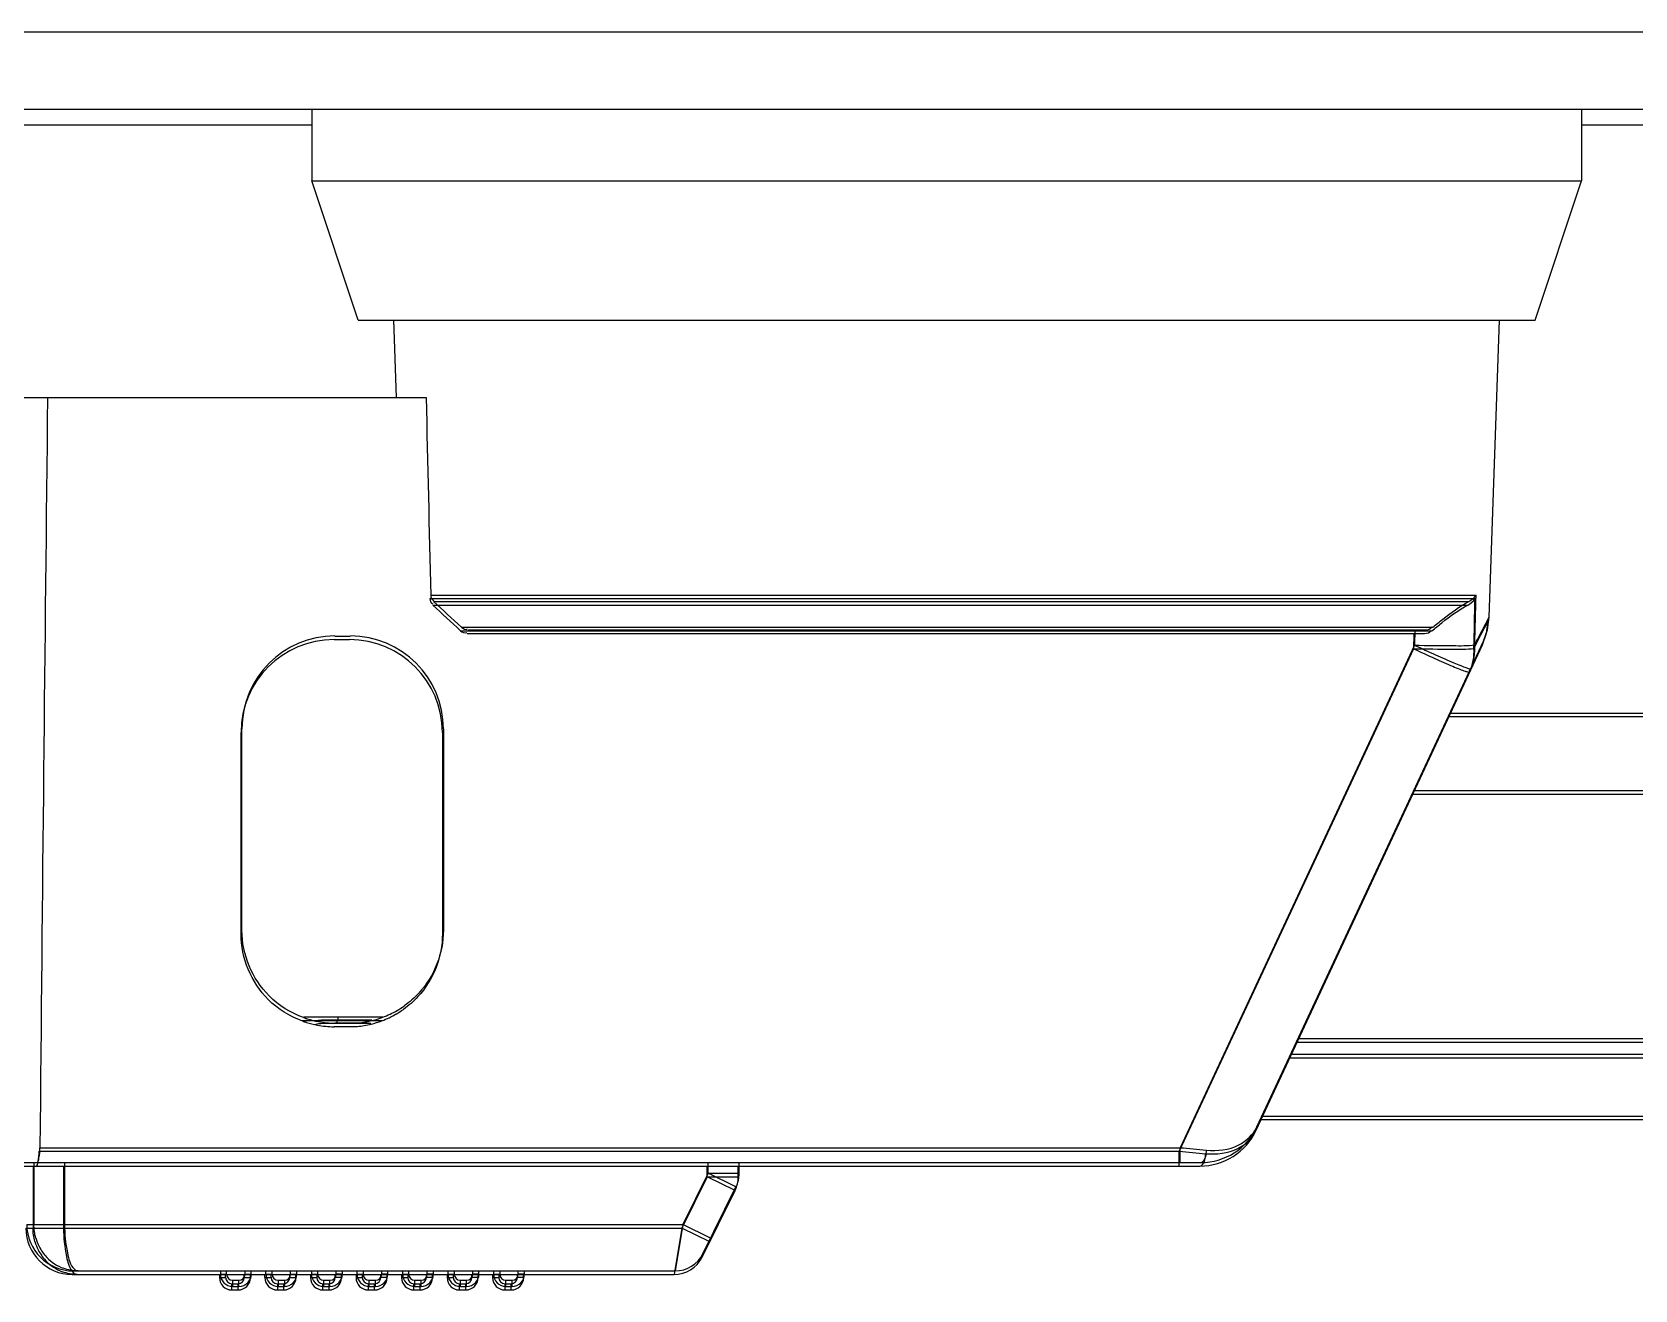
# Model space of a CAD drawing. Header units: millimetres. Extents: x 10297564 to 11610295, y -9287743 to -8409454.
# Drawn here: x 10534712 to 10535751, y -9103125 to -9102310 of the extents above; entities that cross this region are included whole.
import ezdxf

# ---------------------------------------------------------------- set-up
doc = ezdxf.new("R2010")
doc.units = ezdxf.units.MM
doc.header["$LTSCALE"] = 100
doc.layers.add('-0', color=7, linetype='Continuous')

# ---------------------------------------------------------------- blocks, each defined once
blk = doc.blocks.new('인버터 외형도')
at = {"layer": '-0', "linetype": 'Continuous'}
for p, q in [((127437.35, 34410.64), (115699.13, 34410.64)), ((127439.49, 34373.01), (115699.13, 34373.01)), ((124314.68, 34373.01), (124314.68, 34338.4)), ((124931.69, 34373.01), (124931.69, 34338.4)), ((123862.46, 34365.49), (124314.68, 34365.49)), ((124931.69, 34365.49), (125383.91, 34365.49)), ((124314.68, 34338.4), (124931.69, 34338.4)), ((124337.25, 34270.68), (124314.68, 34338.4)), ((124909.12, 34270.68), (124931.69, 34338.4)), ((124337.25, 34270.68), (124909.12, 34270.68)), ((124355.89, 34233.06), (124354.57, 34270.76)), ((124886.76, 34126.32), (124891.8, 34270.68)), ((124174.73, 34233.06), (124370.28, 34233.06)), ((124372.08, 34135.34), (124879.94, 34135.34)), ((124372.51, 34137.05), (124880.38, 34137.05)), ((124373.92, 34133.96), (124876.85, 34133.96)), ((124373.48, 34132.25), (124876.42, 34132.25)), ((124881.59, 34116.4), (124886.75, 34126.31)), ((124386.99, 34119.74), (124858.96, 34119.74)), ((124387.42, 34121.46), (124859.39, 34121.46)), ((124390.29, 34118.47), (124855.37, 34118.47)), ((124390.73, 34120.19), (124855.8, 34120.19)), ((124850.19, 34118.47), (124849.99, 34111.02)), ((124850.62, 34120.19), (124850.43, 34112.74)), ((124881.16, 34114.68), (124886.32, 34124.59)), ((124325.53, 34115.46), (124333.02, 34115.46)), ((124325.97, 34117.18), (124333.45, 34117.18)), ((124849.99, 34111.02), (124736.13, 33866.85)), ((124850.43, 34112.74), (124736.57, 33868.57)), ((124773.51, 33877.01), (124883.52, 34112.92)), ((124773.95, 33878.73), (124883.95, 34114.64)), ((125390.72, 34079.56), (124867.59, 34079.56)), ((124280.78, 33974.22), (124280.78, 34072.03)), ((124378.64, 34072.03), (124378.64, 33974.22)), ((125390.29, 34077.84), (124867.16, 34077.84)), ((124280.35, 33972.5), (124280.35, 34070.32)), ((124378.2, 34070.32), (124378.2, 33972.5)), ((125377.8, 34040.22), (124849.62, 34040.22)), ((125378.24, 34041.94), (124850.05, 34041.94)), ((124310.87, 33932.08), (124349.16, 33932.08)), ((124327.47, 33930.57), (124327.47, 33932.08)), ((124309.89, 33930.36), (124348.73, 33930.36)), ((124343.47, 33928.86), (124320.26, 33928.86)), ((124343.9, 33930.57), (124320.7, 33930.57)), ((124336.88, 33927.35), (124325.53, 33927.35)), ((124337.31, 33929.07), (124325.97, 33929.07)), ((124327.04, 33928.86), (124327.04, 33930.36)), ((124793.48, 33919.83), (125369.56, 33919.83)), ((124793.91, 33921.54), (125369.99, 33921.54)), ((124789.97, 33912.3), (125369.56, 33912.3)), ((124790.4, 33914.02), (125369.99, 33914.02)), ((124775.93, 33882.2), (125369.76, 33882.2)), ((124776.37, 33883.92), (125370.19, 33883.92)), ((124174.73, 33861.35), (124746.67, 33861.35)), ((124179.71, 33861.35), (124179.71, 33831.25)), ((124182.24, 33866.85), (124736.13, 33866.85)), ((124182.67, 33868.57), (124736.57, 33868.57)), ((124194.6, 33861.35), (124194.6, 33831.25)), ((124507.31, 33856.14), (124507.31, 33861.35)), ((124522.36, 33856.14), (124522.36, 33861.35)), ((124736.13, 33859.63), (124736.13, 33866.85)), ((124736.57, 33861.35), (124736.57, 33868.57)), ((124174.29, 33859.63), (124746.23, 33859.63)), ((124179.28, 33859.63), (124179.28, 33829.53)), ((124194.16, 33859.63), (124194.16, 33829.53)), ((124506.87, 33854.43), (124494.57, 33829.53)), ((124507.31, 33856.14), (124495, 33831.25)), ((124506.87, 33854.43), (124506.87, 33859.63)), ((124506.87, 33854.43), (124521.92, 33854.43)), ((124520.36, 33847.76), (124506.87, 33854.43)), ((124507.31, 33856.14), (124522.36, 33856.14)), ((124520.8, 33849.47), (124507.31, 33856.14)), ((124521.92, 33854.43), (124521.92, 33859.63)), ((124504.34, 33815.34), (124520.36, 33847.76)), ((124504.77, 33817.06), (124520.8, 33849.47)), ((124176.23, 33831.25), (124495, 33831.25)), ((124495, 33831.25), (124491.28, 33808.68)), ((124508.49, 33824.58), (124495, 33831.25)), ((124175.79, 33829.53), (124494.57, 33829.53)), ((124494.57, 33829.53), (124490.85, 33806.96)), ((124508.06, 33822.86), (124494.57, 33829.53)), ((124198.37, 33806.96), (124490.85, 33806.96)), ((124198.8, 33808.68), (124491.28, 33808.68)), ((124269.85, 33806.96), (124269.85, 33805.45)), ((124270.29, 33808.68), (124270.29, 33807.17)), ((124270.29, 33807.17), (124273.3, 33807.17)), ((124272.86, 33805.45), (124272.86, 33806.96)), ((124273.3, 33807.17), (124273.3, 33808.68)), ((124281.89, 33805.45), (124281.89, 33806.96)), ((124282.32, 33807.17), (124282.32, 33808.68)), ((124282.32, 33807.17), (124285.33, 33807.17)), ((124284.9, 33805.45), (124284.9, 33806.96)), ((124285.33, 33807.17), (124285.33, 33808.68)), ((124291.97, 33805.45), (124291.97, 33806.96)), ((124292.41, 33807.17), (124292.41, 33808.68)), ((124292.41, 33807.17), (124295.42, 33807.17)), ((124294.98, 33805.45), (124294.98, 33806.96)), ((124295.42, 33807.17), (124295.42, 33808.68)), ((124304.01, 33805.45), (124304.01, 33806.96)), ((124304.45, 33807.17), (124304.45, 33808.68)), ((124304.45, 33807.17), (124307.46, 33807.17)), ((124307.02, 33805.45), (124307.02, 33806.96)), ((124307.46, 33807.17), (124307.46, 33808.68)), ((124314.09, 33806.96), (124314.09, 33805.45)), ((124314.53, 33808.68), (124314.53, 33807.17)), ((124314.53, 33807.17), (124317.54, 33807.17)), ((124317.1, 33806.96), (124317.1, 33805.45)), ((124317.54, 33808.68), (124317.54, 33807.17)), ((124326.13, 33805.45), (124326.13, 33806.96)), ((124326.57, 33807.17), (124326.57, 33808.68)), ((124329.58, 33807.17), (124326.57, 33807.17)), ((124329.14, 33805.45), (124329.14, 33806.96)), ((124329.58, 33807.17), (124329.58, 33808.68)), ((124336.22, 33806.96), (124336.22, 33805.45)), ((124336.65, 33808.68), (124336.65, 33807.17)), ((124336.65, 33807.17), (124339.66, 33807.17)), ((124339.23, 33806.96), (124339.23, 33805.45)), ((124339.66, 33808.68), (124339.66, 33807.17)), ((124348.26, 33805.45), (124348.26, 33806.96)), ((124348.69, 33807.17), (124348.69, 33808.68)), ((124351.7, 33807.17), (124348.69, 33807.17)), ((124351.27, 33805.45), (124351.27, 33806.96)), ((124351.7, 33807.17), (124351.7, 33808.68)), ((124358.34, 33806.96), (124358.34, 33805.45)), ((124358.77, 33808.68), (124358.77, 33807.17)), ((124358.77, 33807.17), (124361.78, 33807.17)), ((124361.35, 33806.96), (124361.35, 33805.45)), ((124361.78, 33808.68), (124361.78, 33807.17)), ((124370.38, 33805.45), (124370.38, 33806.96)), ((124370.81, 33807.17), (124370.81, 33808.68)), ((124373.82, 33807.17), (124370.81, 33807.17)), ((124373.39, 33805.45), (124373.39, 33806.96)), ((124373.82, 33807.17), (124373.82, 33808.68)), ((124380.46, 33806.96), (124380.46, 33805.45)), ((124380.9, 33808.68), (124380.9, 33807.17)), ((124380.9, 33807.17), (124383.91, 33807.17)), ((124383.47, 33806.96), (124383.47, 33805.45)), ((124383.91, 33808.68), (124383.91, 33807.17)), ((124392.5, 33805.45), (124392.5, 33806.96)), ((124392.93, 33807.17), (124392.93, 33808.68)), ((124395.94, 33807.17), (124392.93, 33807.17)), ((124395.51, 33805.45), (124395.51, 33806.96)), ((124395.94, 33807.17), (124395.94, 33808.68)), ((124402.58, 33806.96), (124402.58, 33805.45)), ((124403.02, 33808.68), (124403.02, 33807.17)), ((124403.02, 33807.17), (124406.03, 33807.17)), ((124405.59, 33806.96), (124405.59, 33805.45)), ((124406.03, 33808.68), (124406.03, 33807.17)), ((124414.62, 33805.45), (124414.62, 33806.96)), ((124415.06, 33807.17), (124415.06, 33808.68)), ((124418.07, 33807.17), (124415.06, 33807.17)), ((124417.63, 33805.45), (124417.63, 33806.96)), ((124418.07, 33807.17), (124418.07, 33808.68)), ((124269.85, 33805.45), (124272.86, 33805.45)), ((124275.87, 33802.44), (124278.88, 33802.44)), ((124275.87, 33799.43), (124275.87, 33802.44)), ((124275.87, 33799.43), (124278.88, 33799.43)), ((124276.31, 33804.16), (124279.32, 33804.16)), ((124276.31, 33801.15), (124276.31, 33804.16)), ((124276.31, 33801.15), (124279.32, 33801.15)), ((124278.88, 33799.43), (124278.88, 33802.44)), ((124279.32, 33801.15), (124279.32, 33804.16)), ((124281.89, 33805.45), (124284.9, 33805.45)), ((124291.97, 33805.45), (124294.98, 33805.45)), ((124297.99, 33802.44), (124301, 33802.44)), ((124297.99, 33802.44), (124297.99, 33799.43)), ((124297.99, 33799.43), (124301, 33799.43)), ((124298.43, 33804.16), (124301.44, 33804.16)), ((124298.43, 33804.16), (124298.43, 33801.15)), ((124298.43, 33801.15), (124301.44, 33801.15)), ((124301, 33802.44), (124301, 33799.43)), ((124301.44, 33804.16), (124301.44, 33801.15)), ((124304.01, 33805.45), (124307.02, 33805.45)), ((124314.09, 33805.45), (124317.1, 33805.45)), ((124320.11, 33802.44), (124323.12, 33802.44)), ((124320.11, 33799.43), (124320.11, 33802.44)), ((124320.11, 33799.43), (124323.12, 33799.43)), ((124320.55, 33804.16), (124323.56, 33804.16)), ((124320.55, 33801.15), (124320.55, 33804.16)), ((124320.55, 33801.15), (124323.56, 33801.15)), ((124323.12, 33799.43), (124323.12, 33802.44)), ((124323.56, 33801.15), (124323.56, 33804.16)), ((124329.14, 33805.45), (124326.13, 33805.45)), ((124336.22, 33805.45), (124339.23, 33805.45)), ((124342.24, 33802.44), (124345.25, 33802.44)), ((124342.24, 33799.43), (124342.24, 33802.44)), ((124342.24, 33799.43), (124345.25, 33799.43)), ((124342.67, 33804.16), (124345.68, 33804.16)), ((124342.67, 33801.15), (124342.67, 33804.16)), ((124342.67, 33801.15), (124345.68, 33801.15)), ((124345.25, 33799.43), (124345.25, 33802.44)), ((124345.68, 33801.15), (124345.68, 33804.16)), ((124351.27, 33805.45), (124348.26, 33805.45)), ((124358.34, 33805.45), (124361.35, 33805.45)), ((124364.36, 33802.44), (124367.37, 33802.44)), ((124364.36, 33799.43), (124364.36, 33802.44)), ((124364.36, 33799.43), (124367.37, 33799.43)), ((124364.79, 33804.16), (124367.8, 33804.16)), ((124364.79, 33801.15), (124364.79, 33804.16)), ((124364.79, 33801.15), (124367.8, 33801.15)), ((124367.37, 33799.43), (124367.37, 33802.44)), ((124367.8, 33801.15), (124367.8, 33804.16)), ((124373.39, 33805.45), (124370.38, 33805.45)), ((124380.46, 33805.45), (124383.47, 33805.45)), ((124386.48, 33802.44), (124389.49, 33802.44)), ((124386.48, 33799.43), (124386.48, 33802.44)), ((124386.48, 33799.43), (124389.49, 33799.43)), ((124386.92, 33804.16), (124389.93, 33804.16)), ((124386.92, 33801.15), (124386.92, 33804.16)), ((124386.92, 33801.15), (124389.93, 33801.15)), ((124389.49, 33799.43), (124389.49, 33802.44)), ((124389.93, 33801.15), (124389.93, 33804.16)), ((124395.51, 33805.45), (124392.5, 33805.45)), ((124402.58, 33805.45), (124405.59, 33805.45)), ((124408.6, 33802.44), (124411.61, 33802.44)), ((124408.6, 33799.43), (124408.6, 33802.44)), ((124408.6, 33799.43), (124411.61, 33799.43)), ((124409.04, 33804.16), (124412.05, 33804.16)), ((124409.04, 33801.15), (124409.04, 33804.16)), ((124409.04, 33801.15), (124412.05, 33801.15)), ((124411.61, 33799.43), (124411.61, 33802.44)), ((124412.05, 33801.15), (124412.05, 33804.16)), ((124417.63, 33805.45), (124414.62, 33805.45))]:
    blk.add_line(p, q, dxfattribs=at)
for points in [[(124883.95, 34114.64), (124885.92, 34120.25), (124886.76, 34126.31)], [(124883.52, 34112.92), (124885.48, 34118.5), (124886.32, 34124.6)]]:
    blk.add_lwpolyline(points, dxfattribs=at)
for centre, radius, start, end in [((129891.19, 40077.89), 8109.9, 227.131928, 227.261956), ((129890.75, 40076.17), 8109.9, 227.131928, 227.261956), ((124325.51, 34070.3), 45.17, 89.97724, 179.97584), ((124325.95, 34072.02), 45.17, 89.97724, 179.97584), ((124333.04, 34070.3), 45.17, 0.02416, 90.02276), ((124333.47, 34072.02), 45.17, 0.02416, 90.02276), ((124024.95, 34561.4), 965.74, 332.21334, 332.44737), ((124025.38, 34563.12), 965.74, 332.21334, 332.44737), ((124326.48, 33975.58), 46.55, 250.26114, 252.1873), ((124326.46, 33975.51), 46.48, 252.18766, 252.58579), ((124326.35, 33975.14), 46.09, 252.57583, 259.4167), ((124333.11, 33974.89), 45.87, 283.68122, 290.55749), ((124332.48, 33973.7), 46.42, 290.55027, 300.06181), ((124332.92, 33975.42), 46.42, 290.55027, 300.06181), ((124332.71, 33973.3), 45.97, 300.05972, 305.25894), ((124333.15, 33975.02), 45.97, 300.05972, 305.25894), ((124326.05, 33973.86), 46.55, 250.26114, 252.1873), ((124326.03, 33973.79), 46.48, 252.18766, 252.58579), ((124325.92, 33973.42), 46.09, 252.57583, 259.4167), ((124320.26, 33913.81), 15.05, 90, 106.17835), ((124325.64, 33971.82), 44.47, 259.38497, 269.85596), ((124326.08, 33973.54), 44.47, 259.38497, 269.85596), ((124320.7, 33915.52), 15.05, 90, 100.72007), ((124333, 33971.78), 44.44, 274.99055, 283.69811), ((124333.43, 33973.5), 44.44, 274.99055, 283.69811), ((124332.67, 33973.18), 45.87, 283.68122, 290.55749), ((124746.23, 33889.73), 30.1, 270, 335), ((124746.67, 33891.45), 30.1, 270, 335), ((124506.87, 33854.43), 15.05, 333.69335, 0), ((124507.31, 33856.14), 15.05, 333.69335, 0), ((124198.8, 33831.25), 22.57, 180, 270), ((124198.37, 33829.53), 22.57, 180, 270), ((124202.51, 33829.37), 23.22, 196.15395, 206.82581), ((124202.95, 33831.09), 23.22, 196.15395, 206.82581), ((124202.1, 33829.16), 22.75, 206.81839, 215.15564), ((124202.54, 33830.88), 22.75, 206.81839, 215.15564), ((124201.68, 33828.88), 22.25, 215.18607, 220.59086), ((124202.12, 33830.59), 22.25, 215.18607, 220.59086), ((124201.44, 33828.66), 21.92, 220.57199, 232.94266), ((124201.87, 33830.37), 21.92, 220.57199, 232.94266), ((124490.85, 33822.01), 15.05, 269.99999, 333.69335), ((124491.28, 33823.73), 15.05, 269.99999, 333.69335), ((124200.92, 33828), 21.08, 232.98966, 246.50051), ((124201.35, 33829.72), 21.08, 232.98966, 246.50051), ((124200.72, 33827.59), 20.63, 246.5569, 249.82963), ((124201.15, 33829.31), 20.63, 246.5569, 249.82963), ((124276.31, 33807.17), 6.02, 180, 270), ((124276.31, 33807.17), 3.01, 180, 270), ((124279.32, 33807.17), 6.02, 270, 0), ((124279.32, 33807.17), 3.01, 270, 360), ((124298.43, 33807.17), 6.02, 180, 270), ((124298.43, 33807.17), 3.01, 180, 270), ((124301.44, 33807.17), 6.02, 270, 0), ((124301.44, 33807.17), 3.01, 270, 360), ((124320.55, 33807.17), 6.02, 180, 270), ((124320.55, 33807.17), 3.01, 180, 270), ((124323.56, 33807.17), 6.02, 270, 0), ((124323.56, 33807.17), 3.01, 270, 360), ((124342.67, 33807.17), 6.02, 180, 270), ((124342.67, 33807.17), 3.01, 180, 270), ((124345.68, 33807.17), 6.02, 270, 0), ((124345.68, 33807.17), 3.01, 270, 360), ((124364.79, 33807.17), 6.02, 180, 270), ((124364.79, 33807.17), 3.01, 180, 270), ((124367.8, 33807.17), 6.02, 270, 0), ((124367.8, 33807.17), 3.01, 270, 360), ((124386.92, 33807.17), 6.02, 180, 270), ((124386.92, 33807.17), 3.01, 180, 270), ((124389.93, 33807.17), 6.02, 270, 0), ((124389.93, 33807.17), 3.01, 270, 360), ((124409.04, 33807.17), 6.02, 180, 270), ((124409.04, 33807.17), 3.01, 180, 270), ((124412.05, 33807.17), 6.02, 270, 0), ((124412.05, 33807.17), 3.01, 270, 360), ((124275.87, 33805.45), 6.02, 180, 270), ((124275.87, 33805.45), 3.01, 180, 270), ((124278.88, 33805.45), 6.02, 270, 0), ((124278.88, 33805.45), 3.01, 270, 360), ((124297.99, 33805.45), 6.02, 180, 270), ((124297.99, 33805.45), 3.01, 180, 270), ((124301, 33805.45), 6.02, 270, 0), ((124301, 33805.45), 3.01, 270, 360), ((124320.11, 33805.45), 6.02, 180, 270), ((124320.11, 33805.45), 3.01, 180, 270), ((124323.12, 33805.45), 6.02, 270, 0), ((124323.12, 33805.45), 3.01, 270, 360), ((124342.24, 33805.45), 6.02, 180, 270), ((124342.24, 33805.45), 3.01, 180, 270), ((124345.25, 33805.45), 6.02, 270, 0), ((124345.25, 33805.45), 3.01, 270, 360), ((124364.36, 33805.45), 6.02, 180, 270), ((124364.36, 33805.45), 3.01, 180, 270), ((124367.37, 33805.45), 6.02, 270, 0), ((124367.37, 33805.45), 3.01, 270, 360), ((124386.48, 33805.45), 6.02, 180, 270), ((124386.48, 33805.45), 3.01, 180, 270), ((124389.49, 33805.45), 6.02, 270, 0), ((124389.49, 33805.45), 3.01, 270, 360), ((124408.6, 33805.45), 6.02, 180, 270), ((124408.6, 33805.45), 3.01, 180, 270), ((124411.61, 33805.45), 6.02, 270, 0), ((124411.61, 33805.45), 3.01, 270, 360)]:
    blk.add_arc(centre, radius, start, end, dxfattribs=at)
for centre, major_axis, ratio, start_param, end_param in [((124502.79, 32095.73), (0, 8103.28), 0.040486, 1.303877, 1.350231), ((124623.18, 48128.16), (0, 18587.4), 0.020485, -3.868016, -3.860205)]:
    blk.add_ellipse(centre, major_axis=major_axis, ratio=ratio, start_param=start_param, end_param=end_param, dxfattribs=at)
for points in [[(124372.08, 34135.34), (124372.1, 34134.35), (124372.59, 34132.93), (124373.57, 34132.77)], [(124372.51, 34137.05), (124372.53, 34136.07), (124373.03, 34134.64), (124374, 34134.49)], [(124876.42, 34132.25), (124877.8, 34132.97), (124879.1, 34134.02), (124879.94, 34135.34)], [(124876.85, 34133.96), (124878.24, 34134.69), (124879.53, 34135.74), (124880.38, 34137.05)], [(124879.32, 34111.19), (124879.52, 34119.24), (124879.75, 34127.29), (124879.94, 34135.34)], [(124879.76, 34112.91), (124879.96, 34120.96), (124880.18, 34129), (124880.38, 34137.05)], [(124386.99, 34119.74), (124387.75, 34119.03), (124389.13, 34118.35), (124390, 34118.92)], [(124387.42, 34121.46), (124388.19, 34120.75), (124389.56, 34120.07), (124390.43, 34120.64)], [(124855.37, 34118.47), (124856.52, 34118.47), (124858.11, 34118.84), (124858.5, 34119.92)], [(124855.8, 34120.19), (124856.95, 34120.19), (124858.54, 34120.55), (124858.94, 34121.64)], [(124877.27, 34099.52), (124878.94, 34103.1), (124879.64, 34107.25), (124879.32, 34111.19)], [(124877.7, 34101.24), (124879.37, 34104.82), (124880.07, 34108.97), (124879.76, 34112.91)], [(124736.13, 33866.85), (124740.42, 33866.43), (124744.71, 33865.99), (124749, 33865.58)], [(124736.57, 33868.57), (124740.86, 33868.15), (124745.15, 33867.71), (124749.44, 33867.3)], [(124180.65, 33824.63), (124180.03, 33826.77), (124179.72, 33829.02), (124179.71, 33831.25)], [(124180.22, 33822.91), (124179.6, 33825.05), (124179.28, 33827.3), (124179.28, 33829.53)], [(124200.73, 33806.96), (124198.32, 33806.96), (124195.87, 33807.4), (124193.61, 33808.23)], [(124201.16, 33808.68), (124198.75, 33808.68), (124196.31, 33809.12), (124194.04, 33809.95)], [(124198.95, 33807.78), (124199.42, 33807.33), (124200.07, 33806.96), (124200.73, 33806.96)], [(124199.38, 33809.5), (124199.86, 33809.05), (124200.51, 33808.68), (124201.16, 33808.68)]]:
    blk.add_open_spline(points, degree=3, dxfattribs=at)
for points, knots in [([(124859.39, 34121.46), (124860.98, 34122.78), (124866.56, 34127.25), (124872.33, 34131.6), (124876.85, 34133.96)], [0, 0, 0, 0, 0.28792, 1, 1, 1, 1]), ([(124858.96, 34119.74), (124860.55, 34121.06), (124866.13, 34125.53), (124871.9, 34129.88), (124876.42, 34132.25)], [0, 0, 0, 0, 0.28792, 1, 1, 1, 1]), ([(124849.99, 34111.02), (124856.25, 34110.86), (124866, 34110.88), (124875.84, 34110.67), (124879.32, 34111.19)], [0, 0, 0, 0, 0.639699, 1, 1, 1, 1]), ([(124849.99, 34111.02), (124853.42, 34109.42), (124859.76, 34106.54), (124867.33, 34103.18), (124872.17, 34101.22), (124874.83, 34100.09), (124876.14, 34099.82), (124877.18, 34099.34), (124877.27, 34099.52)], [0, 0, 0, 0, 0.383182, 0.706668, 0.830562, 0.922641, 0.979588, 1, 1, 1, 1]), ([(124850.43, 34112.74), (124856.68, 34112.57), (124866.43, 34112.6), (124876.27, 34112.39), (124879.76, 34112.91)], [0, 0, 0, 0, 0.639699, 1, 1, 1, 1]), ([(124850.43, 34112.74), (124853.86, 34111.14), (124860.19, 34108.26), (124867.76, 34104.9), (124872.61, 34102.94), (124875.27, 34101.81), (124876.58, 34101.54), (124877.62, 34101.06), (124877.7, 34101.24)], [0, 0, 0, 0, 0.383182, 0.706668, 0.830562, 0.922641, 0.979588, 1, 1, 1, 1]), ([(124310.33, 33930.05), (124304.06, 33932.29), (124287.99, 33942.27), (124280.37, 33960.68), (124280.35, 33972.5)], [0, 0, 0, 0, 0.360105, 1, 1, 1, 1]), ([(124310.76, 33931.76), (124304.49, 33934.01), (124288.43, 33943.99), (124280.8, 33962.4), (124280.78, 33974.22)], [0, 0, 0, 0, 0.360105, 1, 1, 1, 1]), ([(124378.2, 33972.5), (124378.19, 33961.32), (124372.62, 33947.04), (124361.81, 33937.58), (124359.25, 33935.77)], [0, 0, 0, 0, 0.781013, 1, 1, 1, 1]), ([(124378.64, 33974.22), (124378.62, 33963.04), (124373.06, 33948.76), (124362.24, 33939.3), (124359.68, 33937.49)], [0, 0, 0, 0, 0.781013, 1, 1, 1, 1]), ([(124749, 33865.58), (124754.27, 33865.25), (124764.23, 33866.11), (124771.74, 33873.22), (124773.51, 33877.01)], [0, 0, 0, 0, 0.557663, 1, 1, 1, 1]), ([(124749.44, 33867.3), (124754.7, 33866.97), (124764.67, 33867.83), (124772.18, 33874.93), (124773.95, 33878.73)], [0, 0, 0, 0, 0.557663, 1, 1, 1, 1]), ([(124180.64, 33859.63), (124181.42, 33859.63), (124181.94, 33863.22), (124182.22, 33865.13), (124182.24, 33866.85)], [0, 0, 0, 0, 0.311024, 1, 1, 1, 1]), ([(124181.08, 33861.35), (124181.86, 33861.35), (124182.38, 33864.94), (124182.66, 33866.84), (124182.67, 33868.57)], [0, 0, 0, 0, 0.311024, 1, 1, 1, 1]), ([(124746.23, 33859.63), (124746.58, 33859.63), (124748.7, 33860.95), (124748.85, 33863.65), (124749, 33865.58)], [0, 0, 0, 0, 0.151461, 1, 1, 1, 1]), ([(124746.66, 33861.35), (124747.01, 33861.35), (124749.14, 33862.67), (124749.28, 33865.37), (124749.44, 33867.3)], [0, 0, 0, 0, 0.151461, 1, 1, 1, 1]), ([(124194.6, 33831.25), (124194.54, 33826.63), (124195.36, 33819.37), (124197.29, 33811.49), (124199.38, 33809.5)], [0, 0, 0, 0, 0.615549, 1, 1, 1, 1]), ([(124194.16, 33829.53), (124194.1, 33824.91), (124194.92, 33817.65), (124196.85, 33809.77), (124198.95, 33807.78)], [0, 0, 0, 0, 0.615549, 1, 1, 1, 1])]:
    blk.add_open_spline(points, degree=3, knots=knots, dxfattribs=at)

msp = doc.modelspace()

# ---------------------------------------------------------------- block references
at = {"xscale": 1.333333333333333, "yscale": 1.333333333333333, "zscale": 1.333333333333333}
msp.add_blockref('인버터 외형도', (10369140.6, -9148191), dxfattribs=at)

doc.saveas('drawing.dxf')
